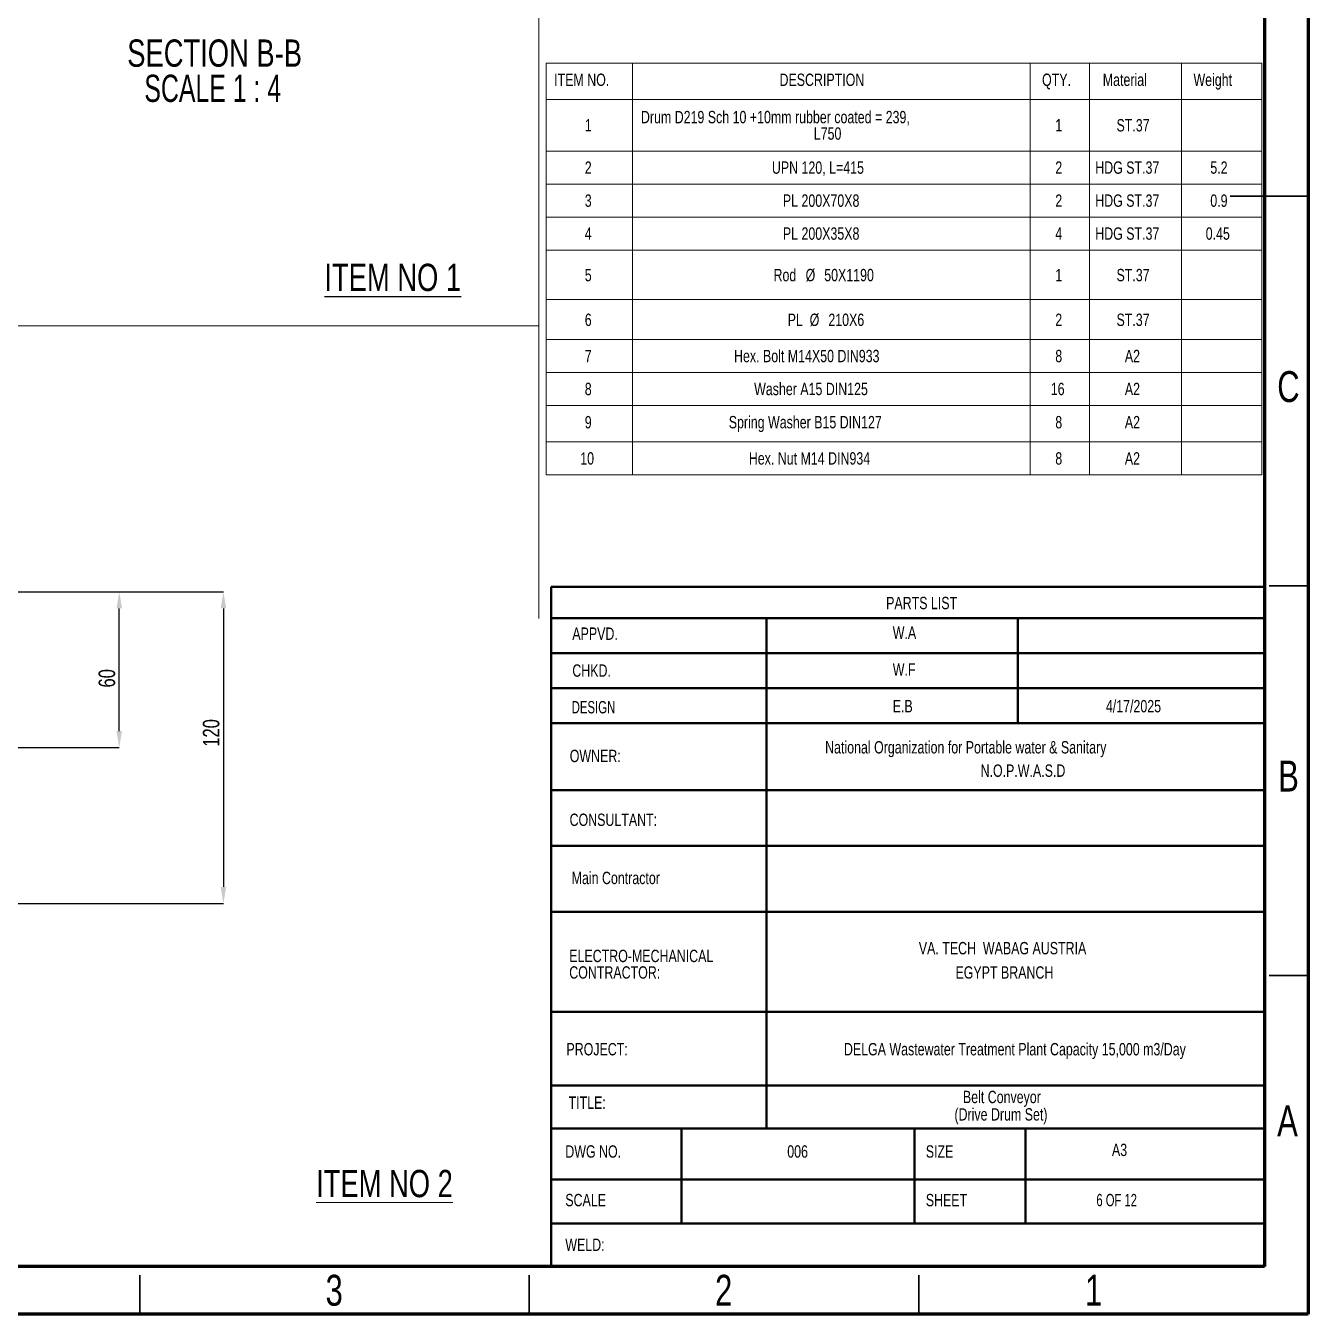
# Model space of a CAD drawing. Header units: millimetres. Extents: x 41 to 1868, y -696 to 319.
# Drawn here: x 745 to 909.6, y -320.2 to -154.9 of the extents above; entities that cross this region are included whole.
import ezdxf

# ---------------------------------------------------------------- set-up
doc = ezdxf.new("R2010")
doc.units = ezdxf.units.MM
doc.header["$PDSIZE"] = -1
doc.layers.add('BOLD', color=7, linetype='Continuous', lineweight=25)
doc.layers.add('FORMAT', color=7, linetype='Continuous')
doc.styles.add('SLDTEXTSTYLE0', font='TXT', dxfattribs={"width": 0.75})
doc.styles.add('SLDTEXTSTYLE12', font='TXT', dxfattribs={"width": 0.681818})
doc.styles.add('SLDTEXTSTYLE8', font='TXT', dxfattribs={"width": 0.687299})
doc.styles.add('SLDTEXTSTYLE9', font='TXT', dxfattribs={"width": 0.678571})
doc.dimstyles.new('SLDDIMSTYLE26', dxfattribs={"dimtxt": 2.116667, "dimasz": 2.116667, "dimexe": 0, "dimexo": 0.625, "dimgap": 0.529167, "dimtad": 1, "dimdec": 0, "dimlfac": 3, "dimrnd": 1e-09, "dimzin": 12, "dimtxsty": 'SLDTEXTSTYLE0', "dimsah": 1, "dimcen": 2.5, "dimazin": 3, "dimtfac": 1, "dimtdec": 0, "dimtmove": 0, "dimatfit": 3, "dimfrac": 2, "dimtzin": 12})

# ---------------------------------------------------------------- blocks, each defined once
blk = doc.blocks.new('SW_NOTE_0_44')
at = {"color": 0, "linetype": 'Continuous', "lineweight": 0, "char_height": 1.5875, "attachment_point": 1, "style": 'SLDTEXTSTYLE0'}
for s, insert in [('ELECTRO-MECHANICAL', (0, 2.05)), ('CONTRACTOR:', (0, -0.07))]:
    blk.add_mtext(s, dxfattribs=dict(at, insert=insert))
blk = doc.blocks.new('SW_NOTE_0_45')
at = {"layer": 'BOLD', "color": 0, "char_height": 1.5875, "attachment_point": 2, "style": 'SLDTEXTSTYLE0'}
for s, insert in [('VA. TECH  WABAG AUSTRIA', (13.44, 2.05)), ('EGYPT BRANCH', (13.68, -1.07))]:
    blk.add_mtext(s, dxfattribs=dict(at, insert=insert))
blk = doc.blocks.new('SW_TABLEANNOTATION_2')
at = {"color": 0, "linetype": 'Continuous', "lineweight": 18}
for p, q in [((0, 0), (0, -4.68)), ((0, 0), (11.06, 0)), ((11.06, 0), (11.06, -4.68)), ((11.06, 0), (62.12, 0)), ((62.12, 0), (62.12, -4.68)), ((62.12, 0), (69.74, 0)), ((69.74, 0), (69.74, -4.68)), ((69.74, 0), (81.55, 0)), ((81.55, 0), (81.55, -4.68)), ((81.55, 0), (91.86, 0)), ((91.86, 0), (91.86, -4.68)), ((0, -4.68), (11.06, -4.68)), ((0, -4.68), (0, -11.3)), ((11.06, -4.68), (62.12, -4.68)), ((11.06, -4.68), (11.06, -11.3)), ((62.12, -4.68), (69.74, -4.68)), ((62.12, -4.68), (62.12, -11.3)), ((69.74, -4.68), (81.55, -4.68)), ((69.74, -4.68), (69.74, -11.3)), ((81.55, -4.68), (91.86, -4.68)), ((81.55, -4.68), (81.55, -11.3)), ((91.86, -4.68), (91.86, -11.3)), ((0, -11.3), (0, -15.53)), ((0, -11.3), (11.06, -11.3)), ((11.06, -11.3), (11.06, -15.53)), ((11.06, -11.3), (62.12, -11.3)), ((62.12, -11.3), (62.12, -15.53)), ((62.12, -11.3), (69.74, -11.3)), ((69.74, -11.3), (69.74, -15.53)), ((69.74, -11.3), (81.55, -11.3)), ((81.55, -11.3), (81.55, -15.53)), ((81.55, -11.3), (91.86, -11.3)), ((91.86, -11.3), (91.86, -15.53)), ((0, -15.53), (0, -19.77)), ((0, -15.53), (11.06, -15.53)), ((11.06, -15.53), (11.06, -19.77)), ((11.06, -15.53), (62.12, -15.53)), ((62.12, -15.53), (62.12, -19.77)), ((62.12, -15.53), (69.74, -15.53)), ((69.74, -15.53), (69.74, -19.77)), ((69.74, -15.53), (81.55, -15.53)), ((81.55, -15.53), (81.55, -19.77)), ((81.55, -15.53), (91.86, -15.53)), ((91.86, -15.53), (91.86, -19.77)), ((0, -19.77), (0, -24)), ((0, -19.77), (11.06, -19.77)), ((11.06, -19.77), (11.06, -24)), ((11.06, -19.77), (62.12, -19.77)), ((62.12, -19.77), (62.12, -24)), ((62.12, -19.77), (69.74, -19.77)), ((69.74, -19.77), (69.74, -24)), ((69.74, -19.77), (81.55, -19.77)), ((81.55, -19.77), (81.55, -24)), ((81.55, -19.77), (91.86, -19.77)), ((91.86, -19.77), (91.86, -24)), ((0, -24), (0, -30.36)), ((0, -24), (11.06, -24)), ((11.06, -24), (11.06, -30.36)), ((11.06, -24), (62.12, -24)), ((62.12, -24), (62.12, -30.36)), ((62.12, -24), (69.74, -24)), ((69.74, -24), (69.74, -30.36)), ((69.74, -24), (81.55, -24)), ((81.55, -24), (81.55, -30.36)), ((81.55, -24), (91.86, -24)), ((91.86, -24), (91.86, -30.36)), ((0, -30.36), (0, -35.48)), ((0, -30.36), (11.06, -30.36)), ((11.06, -30.36), (11.06, -35.48)), ((11.06, -30.36), (62.12, -30.36)), ((62.12, -30.36), (62.12, -35.48)), ((62.12, -30.36), (69.74, -30.36)), ((69.74, -30.36), (69.74, -35.48)), ((69.74, -30.36), (81.55, -30.36)), ((81.55, -30.36), (81.55, -35.48)), ((81.55, -30.36), (91.86, -30.36)), ((91.86, -30.36), (91.86, -35.48)), ((0, -35.48), (0, -39.72)), ((0, -35.48), (11.06, -35.48)), ((11.06, -35.48), (11.06, -39.72)), ((11.06, -35.48), (62.12, -35.48)), ((62.12, -35.48), (62.12, -39.72)), ((62.12, -35.48), (69.74, -35.48)), ((69.74, -35.48), (69.74, -39.72)), ((69.74, -35.48), (81.55, -35.48)), ((81.55, -35.48), (81.55, -39.72)), ((81.55, -35.48), (91.86, -35.48)), ((91.86, -35.48), (91.86, -39.72)), ((0, -39.72), (0, -43.95)), ((0, -39.72), (11.06, -39.72)), ((11.06, -39.72), (11.06, -43.95)), ((11.06, -39.72), (62.12, -39.72)), ((62.12, -39.72), (62.12, -43.95)), ((62.12, -39.72), (69.74, -39.72)), ((69.74, -39.72), (69.74, -43.95)), ((69.74, -39.72), (81.55, -39.72)), ((81.55, -39.72), (81.55, -43.95)), ((81.55, -39.72), (91.86, -39.72)), ((91.86, -39.72), (91.86, -43.95)), ((0, -43.95), (0, -48.62)), ((0, -43.95), (11.06, -43.95)), ((11.06, -43.95), (11.06, -48.62)), ((11.06, -43.95), (62.12, -43.95)), ((62.12, -43.95), (62.12, -48.62)), ((62.12, -43.95), (69.74, -43.95)), ((69.74, -43.95), (69.74, -48.62)), ((69.74, -43.95), (81.55, -43.95)), ((81.55, -43.95), (81.55, -48.62)), ((81.55, -43.95), (91.86, -43.95)), ((91.86, -43.95), (91.86, -48.62)), ((0, -48.62), (0, -52.86)), ((0, -48.62), (11.06, -48.62)), ((11.06, -48.62), (11.06, -52.86)), ((11.06, -48.62), (62.12, -48.62)), ((62.12, -48.62), (62.12, -52.86)), ((62.12, -48.62), (69.74, -48.62)), ((69.74, -48.62), (69.74, -52.86)), ((69.74, -48.62), (81.55, -48.62)), ((81.55, -48.62), (81.55, -52.86)), ((81.55, -48.62), (91.86, -48.62)), ((91.86, -48.62), (91.86, -52.86)), ((0, -52.86), (11.06, -52.86)), ((11.06, -52.86), (62.12, -52.86)), ((62.12, -52.86), (69.74, -52.86)), ((69.74, -52.86), (81.55, -52.86)), ((81.55, -52.86), (91.86, -52.86))]:
    blk.add_line(p, q, dxfattribs=at)
at = {"color": 0, "linetype": 'Continuous', "lineweight": 0, "attachment_point": 1, "style": 'SLDTEXTSTYLE0'}
for s, insert, char_height in [('ITEM NO.', (1.01, -1.35), 1.587), ('DESCRIPTION', (29.94, -1.35), 1.5875), ('QTY.', (63.64, -1.35), 1.587), ('Material', (71.44, -1.35), 1.587), ('Weight', (83.08, -1.35), 1.587), ('Drum D219 Sch 10 +10mm rubber coated = 239,', (12.15, -6.14), 1.5875), ('1', (4.94, -7.19), 1.59), ('L750', (34.34, -8.25), 1.587), ('1', (65.34, -7.19), 1.59), ('ST.37', (73.2, -7.19), 1.587), ('2', (4.94, -12.62), 1.59), ('UPN 120, L=415', (28.96, -12.62), 1.5875), ('2', (65.34, -12.62), 1.59), ('HDG ST.37', (70.47, -12.62), 1.587), ('5.2', (85.24, -12.62), 1.587), ('3', (4.94, -16.86), 1.59), ('PL 200X70X8', (30.37, -16.86), 1.5875), ('2', (65.34, -16.86), 1.59), ('HDG ST.37', (70.47, -16.86), 1.587), ('0.9', (85.24, -16.86), 1.587), ('4', (4.94, -21.09), 1.59), ('PL 200X35X8', (30.37, -21.09), 1.5875), ('4', (65.34, -21.09), 1.59), ('HDG ST.37', (70.47, -21.09), 1.587), ('0.45', (84.65, -21.09), 1.587), ('5', (4.94, -26.42), 1.59), ('Rod', (29.17, -26.42), 1.587), ('%%c', (33.29, -26.42), 1.587), ('50X1190', (35.68, -26.42), 1.587), ('1', (65.34, -26.42), 1.59), ('ST.37', (73.2, -26.42), 1.587), ('6', (4.94, -32.16), 1.59), ('PL', (30.99, -32.16), 1.587), ('%%c', (33.81, -32.16), 1.587), ('210X6', (36.21, -32.16), 1.587), ('2', (65.34, -32.16), 1.59), ('ST.37', (73.2, -32.16), 1.587), ('7', (4.94, -36.81), 1.59), ('Hex. Bolt M14X50 DIN933', (24.1, -36.81), 1.5875), ('8', (65.34, -36.81), 1.59), ('A2', (74.27, -36.81), 1.587), ('8', (4.94, -41.04), 1.59), ('Washer A15 DIN125', (26.68, -41.04), 1.5875), ('16', (64.76, -41.04), 1.587), ('A2', (74.27, -41.04), 1.587), ('9', (4.94, -45.3), 1.59), ('Spring Washer B15 DIN127', (23.42, -45.3), 1.5875), ('8', (65.34, -45.3), 1.59), ('A2', (74.27, -45.3), 1.587), ('10', (4.36, -49.95), 1.587), ('Hex. Nut M14 DIN934', (26, -49.95), 1.5875), ('8', (65.34, -49.95), 1.59), ('A2', (74.27, -49.95), 1.587)]:
    blk.add_mtext(s, dxfattribs=dict(at, insert=insert, char_height=char_height))
blk = doc.blocks.new('*D863')
at = {"layer": 'Defpoints', "color": 0}
for p in [(741.01, -227.52), (741.01, -267.52), (770.38, -267.52)]:
    blk.add_point(p, dxfattribs=at)
at = {"layer": 'FORMAT', "color": 0, "lineweight": -2}
for p, q in [((741.07, -227.52), (770.38, -227.52)), ((770.38, -229.64), (770.38, -265.4)), ((741.07, -267.52), (770.38, -267.52))]:
    blk.add_line(p, q, dxfattribs=at)
at = {"layer": 'FORMAT', "color": 0}
for points in [[(770.03, -229.64), (770.74, -229.64), (770.38, -227.52)], [(770.03, -265.4), (770.74, -265.4), (770.38, -267.52)]]:
    blk.add_solid(points, dxfattribs=at)
at = {"layer": 'FORMAT', "color": 0, "insert": (767.74, -245.63), "char_height": 2.117, "attachment_point": 2, "rotation": 90, "style": 'SLDTEXTSTYLE0'}
blk.add_mtext('\\A1;120', dxfattribs=at)
blk = doc.blocks.new('*D868')
at = {"layer": 'Defpoints', "color": 0}
for p in [(741.01, -227.52), (757.01, -227.52), (731.01, -247.52)]:
    blk.add_point(p, dxfattribs=at)
at = {"layer": 'FORMAT', "color": 0, "lineweight": -2}
for p, q in [((741.07, -227.52), (757.01, -227.52)), ((757.01, -245.4), (757.01, -229.64)), ((731.07, -247.52), (757.01, -247.52))]:
    blk.add_line(p, q, dxfattribs=at)
at = {"layer": 'FORMAT', "color": 0}
for points in [[(756.66, -229.64), (757.36, -229.64), (757.01, -227.52)], [(756.66, -245.4), (757.36, -245.4), (757.01, -247.52)]]:
    blk.add_solid(points, dxfattribs=at)
at = {"layer": 'FORMAT', "color": 0, "insert": (754.36, -238.62), "char_height": 2.117, "attachment_point": 2, "rotation": 90, "style": 'SLDTEXTSTYLE0'}
blk.add_mtext('\\A1;60', dxfattribs=at)
blk = doc.blocks.new('SW_NOTE_0_59')
at = {"layer": 'FORMAT', "color": 0, "char_height": 3.5, "attachment_point": 2}
for s, insert, style in [('SECTION B-B', (13.62, 4.51), 'SLDTEXTSTYLE0'), ('SCALE 1 : 4', (13.38, -0.01), 'SLDTEXTSTYLE12')]:
    blk.add_mtext(s, dxfattribs=dict(at, insert=insert, style=style))

msp = doc.modelspace()

# ---------------------------------------------------------------- linework, layer by layer
at = {"color": 7, "linetype": 'Continuous', "lineweight": 70}
for p, q in [((909.6398, -33.2477), (909.6398, -320.2477)), ((904.0422, -37.1142), (904.0422, -314.1142)), ((904.0422, -314.1142), (514.6398, -314.1142)), ((909.6398, -320.2477), (509.6398, -320.2477))]:
    msp.add_line(p, q, dxfattribs=at)
at = {"color": 7, "linetype": 'Continuous', "lineweight": 18}
for p, q in [((810.8479, -71.4864), (810.8891, -230.9228)), ((515.0766, -193.3761), (810.8794, -193.3761))]:
    msp.add_line(p, q, dxfattribs=at)
at = {"color": 7, "linetype": 'Continuous', "lineweight": 35}
for p, q in [((909.6408, -176.7477), (899.6388, -176.7477)), ((904.6398, -176.7477), (909.6398, -176.7477)), ((904.6398, -226.7477), (909.6398, -226.7477)), ((904.6398, -276.7477), (909.6398, -276.7477)), ((759.6398, -315.2477), (759.6398, -320.2477)), ((809.6398, -315.2477), (809.6398, -320.2477)), ((859.6398, -315.2477), (859.6398, -320.2477))]:
    msp.add_line(p, q, dxfattribs=at)
at = {"color": 7, "linetype": 'Continuous', "lineweight": 50}
for p, q in [((904.0422, -226.8717), (812.4445, -226.8717)), ((812.4445, -226.8717), (812.4445, -239.8867)), ((904.0422, -230.8867), (812.4445, -230.8867)), ((840.0874, -235.3867), (840.0874, -230.8867)), ((872.3787, -244.3867), (872.3787, -230.8867)), ((904.0422, -235.3867), (812.4445, -235.3867)), ((840.0874, -239.8867), (840.0874, -235.3867)), ((812.4445, -239.8867), (812.4445, -314.1142)), ((904.0422, -239.8867), (812.4445, -239.8867)), ((840.0874, -244.3867), (840.0874, -239.8867)), ((904.0422, -244.3867), (812.4445, -244.3867)), ((840.0874, -296.4223), (840.0874, -244.3867)), ((904.0422, -252.9808), (812.4445, -252.9808)), ((904.0422, -260.1322), (812.4445, -260.1322)), ((904.0422, -268.6064), (812.4445, -268.6064)), ((904.0422, -281.4168), (812.4445, -281.4168)), ((904.0422, -290.8806), (812.4445, -290.8806)), ((812.4445, -296.4223), (904.0422, -296.4223)), ((829.197, -308.6142), (829.197, -296.4223)), ((859.0796, -308.6142), (859.0796, -296.4223)), ((873.3501, -308.6142), (873.3501, -296.4223)), ((812.4445, -302.9504), (904.0422, -302.9504)), ((812.4445, -308.6142), (904.0422, -308.6142))]:
    msp.add_line(p, q, dxfattribs=at)

# ---------------------------------------------------------------- block references
at = {"color": 7, "linetype": 'Continuous', "lineweight": 0}
for name, p in [('SW_TABLEANNOTATION_2', (811.8298, -159.6488)), ('SW_NOTE_0_44', (814.7791, -275.5143))]:
    msp.add_blockref(name, p, dxfattribs=at)
at = {"layer": 'BOLD'}
msp.add_blockref('SW_NOTE_0_45', (856.9592, -274.5143), dxfattribs=at)
at = {"layer": 'FORMAT'}
msp.add_blockref('SW_NOTE_0_59', (755.6321, -161.1284), dxfattribs=at)

# ---------------------------------------------------------------- texts
at = {"color": 7, "linetype": 'Continuous', "lineweight": 0}
for s, insert, char_height, attachment_point, style in [('C', (907.0984, -199.1876), 3.9688, 2, 'SLDTEXTSTYLE0'), ('PARTS LIST', (855.4564, -228.1625), 1.5875, 1, 'SLDTEXTSTYLE0'), ('APPVD.', (815.1717, -232.098), 1.5875, 1, 'SLDTEXTSTYLE0'), ('W.A', (856.3051, -231.9662), 1.5875, 1, 'SLDTEXTSTYLE0'), ('CHKD.', (815.1717, -236.8317), 1.5875, 1, 'SLDTEXTSTYLE0'), ('W.F', (856.3051, -236.6999), 1.5875, 1, 'SLDTEXTSTYLE0'), ('E.B', (856.3051, -241.4017), 1.5875, 1, 'SLDTEXTSTYLE0'), ('DESIGN', (815.0854, -241.5335), 1.5875, 1, 'SLDTEXTSTYLE8'), ('OWNER:', (814.84, -247.7916), 1.5875, 1, 'SLDTEXTSTYLE0'), ('B', (907.1104, -249.1876), 3.9688, 2, 'SLDTEXTSTYLE0'), ('CONSULTANT:', (814.8213, -255.9865), 1.5875, 1, 'SLDTEXTSTYLE0'), ('Main Contractor', (815.0854, -263.4528), 1.5875, 1, 'SLDTEXTSTYLE0'), ('PROJECT:', (814.4188, -285.434), 1.5875, 1, 'SLDTEXTSTYLE0'), ('TITLE:', (814.6887, -292.2975), 1.5875, 1, 'SLDTEXTSTYLE0'), ('(Drive Drum Set)', (870.1952, -293.8009), 1.5875, 2, 'SLDTEXTSTYLE0'), ('A', (906.9795, -293.4376), 3.9688, 2, 'SLDTEXTSTYLE0'), ('DWG NO.', (814.2713, -298.5642), 1.5875, 1, 'SLDTEXTSTYLE0'), ('006', (842.7629, -298.5642), 1.5875, 1, 'SLDTEXTSTYLE0'), ('SIZE', (860.547, -298.5642), 1.5875, 1, 'SLDTEXTSTYLE0'), ('A3', (884.442, -298.3598), 1.5875, 1, 'SLDTEXTSTYLE0'), ('\\LITEM NO 2', (782.2788, -301.7206), 3.5, 1, 'SLDTEXTSTYLE0'), ('SCALE', (814.2713, -304.8005), 1.5875, 1, 'SLDTEXTSTYLE0'), ('SHEET', (860.547, -304.8005), 1.5875, 1, 'SLDTEXTSTYLE0'), ('6 OF 12', (882.4483, -304.8005), 1.5875, 1, 'SLDTEXTSTYLE9'), ('WELD:', (814.2713, -310.5403), 1.5875, 1, 'SLDTEXTSTYLE0'), ('3', (784.5998, -315.1876), 3.9688, 2, 'SLDTEXTSTYLE0'), ('2', (834.5998, -315.1876), 3.9688, 2, 'SLDTEXTSTYLE0'), ('1', (882.0998, -315.1876), 3.9688, 2, 'SLDTEXTSTYLE0')]:
    msp.add_mtext(s, dxfattribs=dict(at, insert=insert, char_height=char_height, attachment_point=attachment_point, style=style))
at = {"layer": 'BOLD', "char_height": 1.5875, "style": 'SLDTEXTSTYLE0'}
for s, insert, attachment_point in [('National Organization for Portable water & Sanitary', (847.6233, -246.683), 1), ('Belt Conveyor', (870.3137, -291.567), 2)]:
    msp.add_mtext(s, dxfattribs=dict(at, insert=insert, attachment_point=attachment_point))
at = {"layer": 'FORMAT', "style": 'SLDTEXTSTYLE0'}
for s, insert, char_height, attachment_point in [('\\LITEM NO 1', (783.3448, -185.405), 3.5, 1), ('4/17/2025', (883.6659, -241.4017), 1.5875, 1), ('N.O.P.W.A.S.D', (867.5802, -249.6799), 1.5875, 1), ('DELGA Wastewater Treatment Plant Capacity 15,000 m3/Day', (871.9833, -285.434), 1.5875, 2)]:
    msp.add_mtext(s, dxfattribs=dict(at, insert=insert, char_height=char_height, attachment_point=attachment_point))

# ---------------------------------------------------------------- dimensions: what is measured, and where the dimension line sits
at = {"layer": 'FORMAT'}
for base, p1, p2, picture, middle in [((757.0084, -227.5198), (731.0084, -247.5198), (741.0084, -227.5198), '*D868', (757.0084, -238.6159)), ((770.384, -267.5198), (741.0084, -227.5198), (741.0084, -267.5198), '*D863', (770.384, -245.6326))]:
    dim = msp.add_linear_dim(base=base, p1=p1, p2=p2, angle=90, dimstyle='SLDDIMSTYLE26', dxfattribs=at)
    dim.commit()
    dim.dimension.update_dxf_attribs({"geometry": picture, "text_midpoint": middle, "dimtype": 160})

doc.saveas('drawing.dxf')
